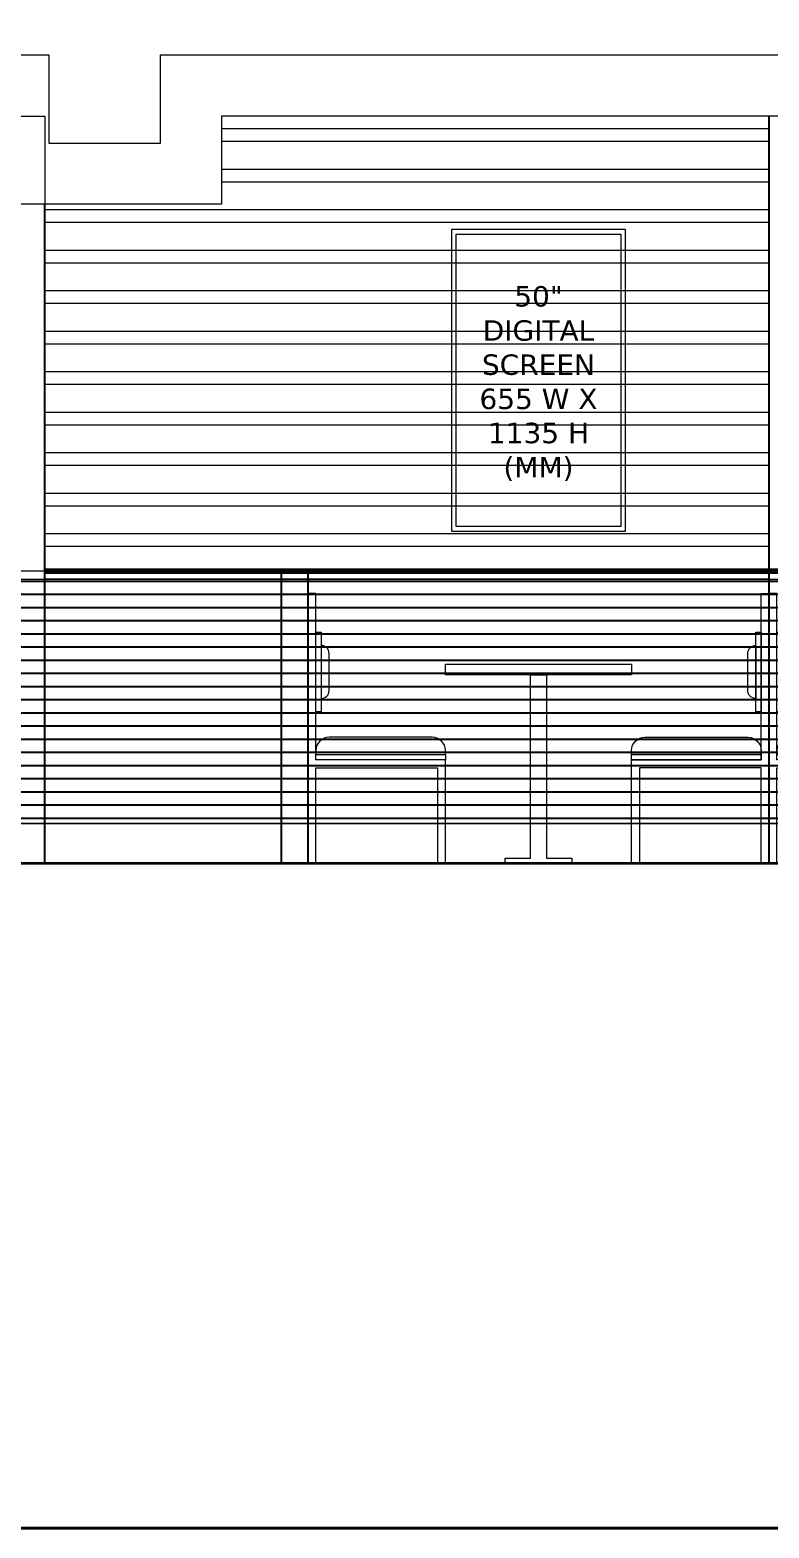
# Model space of a CAD drawing. Header units: millimetres. Extents: x -159872 to 386485, y -250577 to 158966.
# Drawn here: x 241284 to 244065, y -14901 to -9264 of the extents above; entities that cross this region are included whole.
import ezdxf

# ---------------------------------------------------------------- set-up
doc = ezdxf.new("R2010")
doc.units = ezdxf.units.MM
for name, color, linetype, lineweight in [('LDS-elevation', 7, 'Continuous', 9), ('LDS-elevation_Hatch', 7, 'Continuous', 5), ('LDS-ground line', 1, 'Continuous', 35), ('LDS-services-lighting', 5, 'Continuous', 13), ('LDS-struct-extg-walls', 1, 'Continuous', 40), ('LDS-vport', 100, 'Continuous', 18)]:
    doc.layers.add(name, color=color, linetype=linetype, lineweight=lineweight)
doc.styles.add('Verdana', font='Verdana.ttf')
pattern_1 = [(180, (-1779106.45, -4896195.484), (-97.1121447, -49.5748496), [])]

# ---------------------------------------------------------------- blocks, each defined once
blk = doc.blocks.new('Booth Table 2')
at = {"layer": 'LDS-elevation', "transparency": 33554687, "flags": 128}
for points in [[(-350, 375), (350, 375), (350, 335), (-350, 335)], [(125, -375), (-125, -375), (-125, -355), (-30, -355), (-30, 335), (30, 335), (30, -355), (125, -355)]]:
    blk.add_lwpolyline(points, close=True, dxfattribs=at)
blk = doc.blocks.new('Group-242')
at = {"layer": 'LDS-elevation', "transparency": 33554687, "flags": 128}
for points in [[(181686.3, 24057.5), (181686.3, 24417.5), (182143.8, 24417.5), (182143.8, 24057.5), (182173.8, 24057.5), (182173.8, 24447.5), (181686.3, 24447.5), (181686.3, 25072.5), (181656.3, 25072.5), (181656.3, 24057.5)], [(183361.3, 24057.5), (183361.3, 24417.5), (182903.8, 24417.5), (182903.8, 24057.5), (182873.8, 24057.5), (182873.8, 24447.5), (183361.3, 24447.5), (183361.3, 25072.5), (183391.3, 25072.5), (183391.3, 24057.5)], [(181706.3, 24927.5), (181706.3, 24627.5), (181686.3, 24627.5), (181686.3, 24927.5)], [(183341.3, 24927.5), (183361.3, 24927.5), (183361.3, 24627.5), (183341.3, 24627.5)], [(181686.3, 24467.5), (182173.8, 24467.5), (182173.8, 24447.5), (181686.3, 24447.5)], [(182873.8, 24467.5), (183361.3, 24467.5), (183361.3, 24447.5), (182873.8, 24447.5)]]:
    blk.add_lwpolyline(points, close=True, dxfattribs=at)
for points in [[(181706.3, 24677.5, 0.414214), (181736.3, 24707.5), (181736.3, 24847.5, 0.414214), (181706.3, 24877.5)], [(183341.3, 24677.5, -0.414214), (183311.3, 24707.5), (183311.3, 24847.5, -0.414214), (183341.3, 24877.5)], [(181736.3, 24532.5, 0.414214), (181686.3, 24482.5), (181686.3, 24467.5), (182173.8, 24467.5), (182173.8, 24482.5, 0.414214), (182123.8, 24532.5)], [(183311.3, 24532.5, -0.414214), (183361.3, 24482.5), (183361.3, 24467.5), (182873.8, 24467.5), (182873.8, 24482.5, -0.414214), (182923.8, 24532.5)]]:
    blk.add_lwpolyline(points, format="xyb", close=True, dxfattribs=at)
at = {"layer": 'LDS-services-lighting', "color": 7}
blk.add_blockref('Booth Table 2', (182523.8, 24432.5), dxfattribs=at)
blk = doc.blocks.new('Group-243')
at = {"layer": 'LDS-elevation', "transparency": 33554687, "flags": 128}
for points in [[(183421.3, 24057.5), (183421.3, 24417.5), (183878.8, 24417.5), (183878.8, 24057.5), (183908.8, 24057.5), (183908.8, 24447.5), (183421.3, 24447.5), (183421.3, 25072.5), (183391.3, 25072.5), (183391.3, 24057.5)], [(185096.3, 24057.5), (185096.3, 24417.5), (184638.8, 24417.5), (184638.8, 24057.5), (184608.8, 24057.5), (184608.8, 24447.5), (185096.3, 24447.5), (185096.3, 25072.5), (185126.3, 25072.5), (185126.3, 24057.5)], [(183421.3, 24927.5), (183441.3, 24927.5), (183441.3, 24627.5), (183421.3, 24627.5)], [(185076.3, 24927.5), (185096.3, 24927.5), (185096.3, 24627.5), (185076.3, 24627.5)], [(183421.3, 24467.5), (183908.8, 24467.5), (183908.8, 24447.5), (183421.3, 24447.5)], [(184608.8, 24467.5), (185096.3, 24467.5), (185096.3, 24447.5), (184608.8, 24447.5)]]:
    blk.add_lwpolyline(points, close=True, dxfattribs=at)
for points in [[(183441.3, 24677.5, 0.414214), (183471.3, 24707.5), (183471.3, 24847.5, 0.414214), (183441.3, 24877.5)], [(185076.3, 24677.5, -0.414214), (185046.3, 24707.5), (185046.3, 24847.5, -0.414214), (185076.3, 24877.5)], [(183471.3, 24532.5, 0.414214), (183421.3, 24482.5), (183421.3, 24467.5), (183908.8, 24467.5), (183908.8, 24482.5, 0.414214), (183858.8, 24532.5)], [(185046.3, 24532.5, -0.414214), (185096.3, 24482.5), (185096.3, 24467.5), (184608.8, 24467.5), (184608.8, 24482.5, -0.414214), (184658.8, 24532.5)]]:
    blk.add_lwpolyline(points, format="xyb", close=True, dxfattribs=at)
at = {"layer": 'LDS-services-lighting', "color": 7, "xscale": -1}
blk.add_blockref('Booth Table 2', (184258.8, 24432.5), dxfattribs=at)
blk = doc.blocks.new('Group-256')
at = {"layer": 'LDS-elevation', "transparency": 33554687, "flags": 128}
for points in [[(182196.3, 26442.5), (182196.3, 25307.5), (182851.3, 25307.5), (182851.3, 26442.5)], [(182833.9, 25325.2), (182213.8, 25325.2), (182213.8, 26424.8), (182833.9, 26424.8)], [(182833.9, 25325.2), (182213.8, 25325.2), (182213.8, 26424.8), (182833.9, 26424.8)], [(182213.8, 26424.8), (182833.9, 26424.8), (182833.9, 25325.2), (182213.8, 25325.2)]]:
    blk.add_lwpolyline(points, close=True, dxfattribs=at)
blk = doc.blocks.new('Group-257')
at = {"layer": 'LDS-elevation', "color": 7, "transparency": 33554687}
blk.add_blockref('Group-256', (0, 0), dxfattribs=at)

msp = doc.modelspace()

# ---------------------------------------------------------------- hatches: boundary and pattern name
at = {"layer": 'LDS-elevation_Hatch', "linetype": 'Continuous', "lineweight": 5, "transparency": 33554687}
h = msp.add_hatch(dxfattribs=at)
h.set_pattern_fill('Metal Corrugated Iron Horiz HF', style=0, pattern_type=2)
h.set_pattern_definition([(180, (60978.31, -36457.52), (9e-15, 152.4), []), (180, (60971.65, -36352.78), (9e-15, 152.4), [])])
h.paths.add_polyline_path([(242004.95231, -9588), (242004.95231, -9920), (241340.35111, -9920), (241340.35111, -11300), (244064.83886, -11300), (244064.83886, -9588)])
at = {"layer": 'LDS-elevation_Hatch', "linetype": 'Continuous', "lineweight": 25, "transparency": 33554687}
h = msp.add_hatch(dxfattribs=at)
h.set_pattern_fill('WS T&G-2', style=0, pattern_type=2)
h.set_pattern_definition(pattern_1)
h.paths.add_polyline_path([(241001.97796, -12250), (241001.97796, -11500), (238801.41786, -11500), (238801.41786, -11330), (241340.35111, -11330), (241340.35111, -12250)])
h = msp.add_hatch(dxfattribs=at)
h.set_pattern_fill('WS T&G-2', style=0, pattern_type=2)
h.set_pattern_definition(pattern_1)
h.paths.add_polyline_path([(244064.83886, -12250), (241340.35111, -12250), (241340.35111, -11330), (244064.83886, -11330)])
h = msp.add_hatch(dxfattribs=at)
h.set_pattern_fill('WS T&G-2', style=0, pattern_type=2)
h.set_pattern_definition(pattern_1)
h.paths.add_polyline_path([(242229.83886, -11330), (242329.83886, -11330), (242329.83886, -12250), (242229.83886, -12250)])
h = msp.add_hatch(dxfattribs=at)
h.set_pattern_fill('WS T&G-2', style=0, pattern_type=2)
h.set_pattern_definition(pattern_1)
h.paths.add_polyline_path([(244064.83886, -11330), (247535.35113, -11330), (247535.35113, -12250), (244064.83886, -12250)])

# ---------------------------------------------------------------- linework, layer by layer
at = {"layer": 'LDS-elevation', "lineweight": 25}
for p, q in [((244064.83886, -12400), (244064.83886, -9588)), ((241340.35111, -12400), (241340.35111, -9920)), ((242229.83886, -11300), (242229.83886, -12400)), ((242229.83886, -11300), (242329.83886, -11300)), ((242329.83886, -11300), (242329.83886, -12400))]:
    msp.add_line(p, q, dxfattribs=at)
at = {"layer": 'LDS-elevation', "lineweight": 18, "flags": 128}
for points in [[(227310.17276, -9588), (227310.17276, -9358), (234425.35113, -9358), (234425.35113, -9690), (234900.53653, -9690), (234900.53653, -9358), (241340.35111, -9358), (241354.95231, -9358), (241354.95231, -9690), (241774.95231, -9690), (241774.95231, -9358), (247535.35113, -9358), (247535.35113, -9588), (242004.95231, -9588), (242004.95231, -9920), (241124.95231, -9920), (241124.95231, -9588), (235130.53653, -9588), (235130.53653, -9920), (234195.35113, -9920), (234195.35113, -9588)], [(242004.95231, -9588), (242004.95231, -9920), (241340.35111, -9920), (241340.35111, -11300), (244064.83886, -11300), (244064.83886, -9588)]]:
    msp.add_lwpolyline(points, close=True, dxfattribs=at)
at = {"layer": 'LDS-elevation', "flags": 128}
msp.add_lwpolyline([(236723.78731, -9588), (241340.35111, -9588), (241340.35111, -11300), (236723.78731, -11300)], close=True, dxfattribs=at)
at = {"layer": 'LDS-elevation', "transparency": 33554687, "flags": 128}
for points in [[(242004.95231, -9588), (242004.95231, -9920), (241340.35111, -9920), (241340.35111, -11300), (244064.83886, -11300), (244064.83886, -9588)], [(241340.35111, -11330), (241340.35111, -11300), (238801.41786, -11300), (238801.41786, -11330)], [(241001.97796, -12250), (241001.97796, -11500), (238801.41786, -11500), (238801.41786, -11330), (241340.35111, -11330), (241340.35111, -12250)], [(241340.35111, -11330), (241340.35111, -11300), (244064.83886, -11300), (244064.83886, -11330)], [(244064.83886, -12250), (241340.35111, -12250), (241340.35111, -11330), (244064.83886, -11330)], [(242229.83886, -11300), (242329.83886, -11300), (242329.83886, -11330), (242229.83886, -11330)], [(242229.83886, -11330), (242329.83886, -11330), (242329.83886, -12250), (242229.83886, -12250)], [(247535.35113, -11330), (247535.35113, -11300), (244064.83886, -11300), (244064.83886, -11330)], [(244064.83886, -11330), (247535.35113, -11330), (247535.35113, -12250), (244064.83886, -12250)], [(241340.35111, -12400), (241001.97796, -12400), (241001.97796, -12250), (241340.35111, -12250)], [(241340.35111, -12250), (244064.83886, -12250), (244064.83886, -12400), (241340.35111, -12400)], [(242329.83886, -12400), (242229.83886, -12400), (242229.83886, -12250), (242329.83886, -12250)], [(244064.83886, -12250), (247535.35113, -12250), (247535.35113, -12400), (244064.83886, -12400)]]:
    msp.add_lwpolyline(points, close=True, dxfattribs=at)
at = {"layer": 'LDS-ground line', "color": 7}
msp.add_line((248462.18077, -12400), (224800, -12400), dxfattribs=at)
at = {"layer": 'LDS-struct-extg-walls', "flags": 128}
msp.add_lwpolyline([(215350.91413, -14901.45527), (303498.00446, -14901.45527), (303498.00446, 35643.97935), (215350.91413, 35643.97935)], close=True, dxfattribs=at)
at = {"layer": 'LDS-vport', "lineweight": 100, "transparency": 33554687}
msp.add_line((247535.35113, -11300), (241340.35111, -11300), dxfattribs=at)

# ---------------------------------------------------------------- block references
at = {"layer": 'LDS-elevation', "color": 7}
for name in ['Group-257', 'Group-242', 'Group-243']:
    msp.add_blockref(name, (60673.51323, -36457.51522), dxfattribs=at)

# ---------------------------------------------------------------- texts
at = {"layer": 'LDS-vport', "insert": (243197.33886, -10227.75438), "char_height": 76.756727, "attachment_point": 2, "line_spacing_factor": 1.00504, "style": 'Verdana'}
msp.add_mtext('50" \\PDIGITAL\\PSCREEN\\P655 W X\\P1135 H\\P(MM)', dxfattribs=at)

doc.saveas('drawing.dxf')
